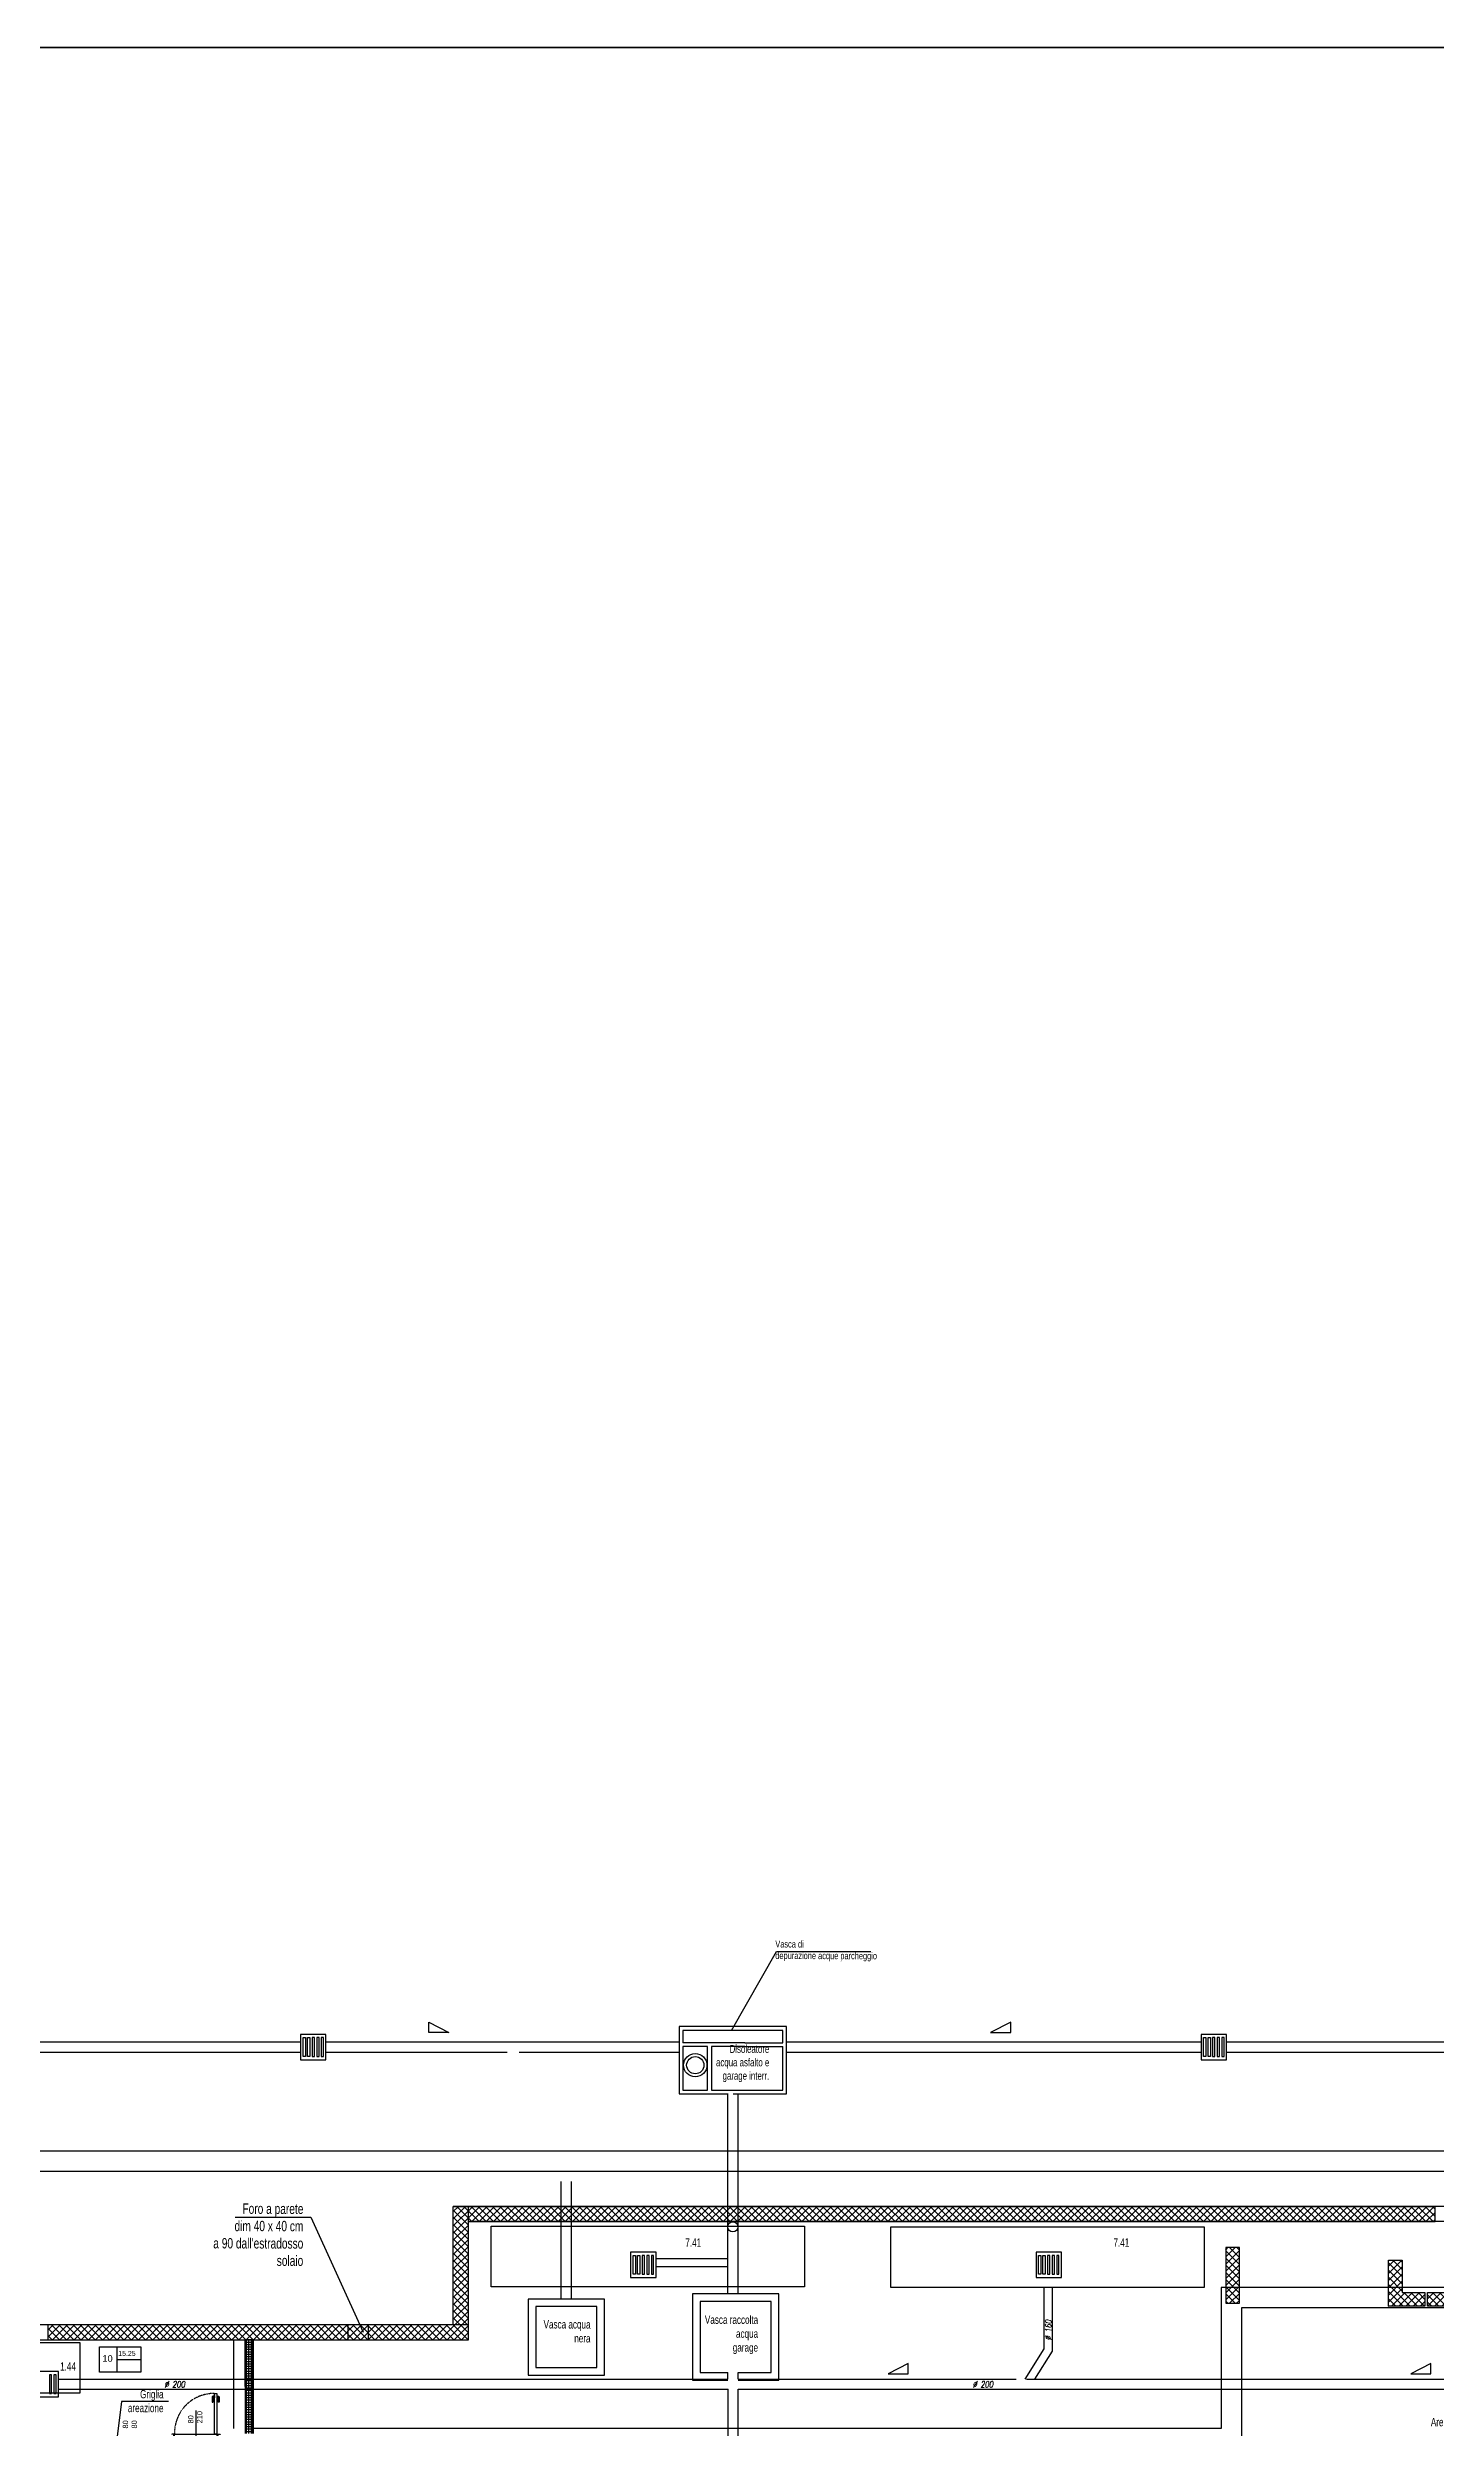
# Model space of a CAD drawing. Header units: millimetres. Extents: x -3782782348 to 131293, y -36553 to 57271.
# Drawn here: x 94036 to 96774, y 39699 to 44392 of the extents above; entities that cross this region are included whole.
import ezdxf

# ---------------------------------------------------------------- set-up
doc = ezdxf.new("R2010")
doc.units = ezdxf.units.MM
doc.header["$LTSCALE"] = 0.01
doc.linetypes.add('ACAD_ISO03W100', pattern=[30, 12, -18])
doc.linetypes.add('CONTINOUS', pattern=[0])
doc.layers.add('tubi_uta', color=253, linetype='Continuous', lineweight=50)
doc.layers.add('X_MURI', color=8, linetype='Continuous')
doc.layers.add('X_quote serramenti interni', color=251, linetype='CONTINOUS')
doc.styles.add('nomi', font='arial.ttf')
doc.styles.add('QUOTE', font='simplex.shx', dxfattribs={"width": 0.7})
doc.styles.add('testo indicazioni', font='romans.shx', dxfattribs={"width": 0.8, "oblique": 10, "height": 17.5})
pattern_1 = [(45, (96724.817, -16956.502), (-7.0710678, 7.0710678), []), (135, (96724.817, -16956.502), (-7.0710678, -7.0710678), [])]

# ---------------------------------------------------------------- blocks, each defined once
blk = doc.blocks.new('porta 80 (12.5)')
for p, q in [((0, 0), (0, 90)), ((16, 88.7), (0, 88.7)), ((-47.6, 45.1), (45.1, 45.1))]:
    blk.add_line(p, q)
at = {"extrusion": (0, 0, -1)}
for p, q in [((0.1, 3.2), (-1.9, 3.2)), ((-0.9, 2.2), (-0.9, 4.2)), ((16, 1.5), (0, 1.5))]:
    blk.add_line(p, q, dxfattribs=at)
for points in [[(0, 88.2), (-1, 88.2), (-1, 92.7), (0, 92.7)], [(16, 90), (16, 85.2), (4.5, 85.2), (4.5, 87.2), (0, 87.2), (0, 90)], [(16, 88.2), (17, 88.2), (17, 92.7), (16, 92.7)]]:
    blk.add_lwpolyline(points)
blk.add_lwpolyline([(1.2, 4.1), (1.2, 8.1), (81.2, 8.1), (81.2, 4.1)], close=True, dxfattribs=at)
for points in [[(77.3, 8.1), (77.3, 8.7), (72.3, 8.7), (72.3, 8.1)], [(77.3, 4.1), (77.3, 3.6), (72.3, 3.6), (72.3, 4.1)], [(0, 2), (1, 2), (1, -2.5), (0, -2.5)], [(-16, 0), (-16, 5), (-4.5, 5), (-4.5, 3), (0, 3), (0, 0)], [(-16, 2), (-17, 2), (-17, -2.5), (-16, -2.5)]]:
    blk.add_lwpolyline(points, dxfattribs=at)
for points in [[(75.8, 8.7), (75.8, 11.2, 0.414214), (73.8, 13.2), (64.8, 13.2, 1), (64.8, 11.2), (73.8, 11.2), (73.8, 8.7)], [(75.8, 3.6), (75.8, 1.2, -0.414214), (73.8, -0.9), (64.8, -0.9, -1), (64.8, 1.2), (73.8, 1.2), (73.8, 3.6)]]:
    blk.add_lwpolyline(points, format="xyb", dxfattribs=at)
blk.add_circle((0.9, 3.2), 0.652, dxfattribs=at)
at = {"linetype": 'ACAD_ISO03W100', "ltscale": 0.5, "extrusion": (0, 0, -1)}
blk.add_arc((3.2, 9.3), 78, 359.1465, 92.3471, dxfattribs=at)

msp = doc.modelspace()

# ---------------------------------------------------------------- hatches: boundary and pattern name
at = {"layer": 'X_MURI', "ltscale": 4}
h = msp.add_hatch(dxfattribs=at)
h.set_pattern_fill('_USER', color=256, scale=10, angle=45, style=0, double=1, pattern_type=0)
h.set_pattern_definition(pattern_1)
h.paths.add_polyline_path([(94865.4, 39904), (94835.4, 39904), (94835.4, 39904), (94036.6, 39904), (94036.6, 39874), (94685.5, 39874), (94685.5, 39874), (94715.5, 39874), (94715.5, 39874), (94865.4, 39874)])
h.paths.add_polyline_path([(94865.4, 40107), (94865.4, 40137), (94835.4, 40137), (94835.4, 39904), (94865.4, 39904)])
h.paths.add_polyline_path([(96771.1, 40137), (94865.4, 40137), (94865.4, 40107), (96771.1, 40107)])
h = msp.add_hatch(dxfattribs=at)
h.set_pattern_fill('_USER', color=256, scale=10, angle=45, style=0, double=1, pattern_type=0)
h.set_pattern_definition(pattern_1)
h.paths.add_polyline_path([(94865.4, 39904), (94835.4, 39904), (94835.4, 39904), (94036.6, 39904), (94036.6, 39874), (94685.5, 39874), (94685.5, 39874), (94715.5, 39874), (94715.5, 39874), (94865.4, 39874)])
h.paths.add_polyline_path([(94865.4, 40107), (94865.4, 40137), (94835.4, 40137), (94835.4, 39904), (94865.4, 39904)])
h.paths.add_polyline_path([(96771.1, 40137), (94865.4, 40137), (94865.4, 40107), (96771.1, 40107)])
h = msp.add_hatch(dxfattribs=at)
h.set_pattern_fill('_USER', color=256, scale=10, angle=45, style=0, double=1, pattern_type=0)
h.set_pattern_definition([(45, (96724.817, -16956.502), (-7.0710678, 7.0710678), []), (135, (96724.817, -16956.502), (-7.0710678, -7.0710678), [])])
h.paths.add_polyline_path([(96385.2, 40055.9), (96358.2, 40055.9), (96358.2, 39977), (96385.2, 39977)])
h.paths.add_polyline_path([(96385.2, 39977), (96358.2, 39977), (96358.2, 39945.9), (96385.2, 39945.9)])
h.paths.add_polyline_path([(96706.1, 40030.9), (96679.1, 40030.9), (96679.1, 39977), (96706.1, 39977)])
h.paths.add_polyline_path([(96751.1, 39940.1), (96751.1, 39967.1), (96706.1, 39967.1), (96706.1, 39977), (96679.1, 39977), (96679.1, 39940.1)])
h.paths.add_polyline_path([(96866.1, 39940.1), (96866.1, 39967.1), (96756.1, 39967.1), (96756.1, 39940.1)])
h.paths.add_polyline_path([(97480.1, 39967.1), (97480.1, 39940.1), (97600.1, 39940.1), (97600.1, 39967.1)])
h.paths.add_polyline_path([(97477.8, 39942.2), (97477.8, 39964.7), (97456.1, 39964.7), (97456.1, 39942.2)], flags=9)
h = msp.add_hatch(dxfattribs=at)
h.set_pattern_fill('NET', color=256, scale=1.5, angle=180, style=0)
h.set_pattern_definition([(180, (96447.088, -16956.5025), (-6e-16, -4.7625), []), (270, (96447.088, -16956.5025), (4.7625, -9e-16), [])])
h.paths.add_polyline_path([(94424.8, 39689), (94439.8, 39689), (94439.7, 39874), (94424.7, 39874)])
h.paths.add_polyline_path([(94439.8, 39662), (94424.8, 39662), (94424.8, 39659), (94439.8, 39659)])

# ---------------------------------------------------------------- linework, layer by layer
at = {"layer": 'tubi_uta', "color": 7}
msp.add_lwpolyline([(81403.4, 44392.5), (108621.8, 44392.5), (108621.8, 31794.9), (81403.4, 31794.9)], close=True, dxfattribs=at)
at = {"layer": 'X_MURI', "ltscale": 4}
for p, q in [((92983.8, 40461.1), (94534.4, 40461.1)), ((94584.4, 40461.1), (95280.5, 40461.1)), ((94787.2, 40480.1), (94787.2, 40500.4)), ((94787.2, 40500.4), (94826.8, 40480.1)), ((94826.8, 40480.1), (94787.2, 40480.1)), ((95492.4, 40461.1), (96310.7, 40461.1)), ((95934.4, 40500.4), (95894.8, 40480.1)), ((95894.8, 40480.1), (95934.4, 40480.1)), ((95934.4, 40480.1), (95934.4, 40500.4)), ((96359.8, 40461.1), (97828.3, 40461.1)), ((93737.5, 40441.1), (94534.4, 40441.1)), ((94584.4, 40441.1), (94941.5, 40441.1)), ((94965.1, 40441.1), (95280.5, 40441.1)), ((95336.8, 40366.4, 0), (95336.8, 40452.1, 0)), ((95492.4, 40441.1), (95555.6, 40441.1)), ((95492.4, 40441.1), (96309.8, 40441.1)), ((95579.3, 40441.1), (96310.7, 40441.1)), ((96359.8, 40441.1), (97828.3, 40441.1)), ((95376.8, 39964.4, 0), (95376.8, 40357.7, 0)), ((95396.8, 39964.4, 0), (95396.8, 40357.7, 0)), ((91067, 40246.6), (96806.1, 40246.6)), ((91067, 40206.6), (96806.1, 40206.6)), ((95048.3, 39954.4, 0), (95048.3, 40186, 0)), ((95068.3, 39954.4, 0), (95068.3, 40186, 0)), ((97778.8, 40137, 0), (94835.4, 40137, 0)), ((94835.4, 39904, 0), (94835.4, 40137, 0)), ((94835.4, 40137, 0), (96771.1, 40137, 0)), ((94865.4, 40107, 0), (94865.4, 40137, 0)), ((96771.1, 40107, 0), (96771.1, 40137, 0)), ((94405.3, 40115.8), (94554.7, 40115.8)), ((94554.7, 40115.8), (94657.8, 39888.8)), ((97788.8, 40107), (94865.4, 40107, 0)), ((94865.4, 39874, 0), (94865.4, 40107, 0)), ((94865.4, 40107, 0), (96771.1, 40107, 0)), ((95235.1, 40034.4, 0), (95376.8, 40034.4, 0)), ((95235.1, 40018.4, 0), (95376.8, 40018.4, 0)), ((96000, 39977, 0), (96000, 39856.5, 0)), ((96016, 39977, 0), (96016, 39851.9, 0)), ((90209.6, 39904, 0), (94835.4, 39904, 0)), ((90225.5, 39904, 0), (94227.5, 39904, 0)), ((94036.6, 39874, 0), (94036.6, 39904, 0)), ((94036.6, 39904, 0), (94835.4, 39904, 0)), ((94036.6, 39874, 0), (94036.6, 39904, 0)), ((94627.8, 39904, 0), (94627.8, 39874, 0)), ((94667.8, 39904, 0), (94667.8, 39874, 0)), ((94835.4, 39904, 0), (94865.4, 39904, 0)), ((94036.6, 39874, 0), (94865.4, 39874, 0)), ((94172.1, 39860.1), (94172.1, 39810.5)), ((94172.1, 39860.1), (94172.1, 39810.5)), ((94402.8, 39699, 0), (94402.8, 39874, 0)), ((94441.8, 39689, 0), (94441.8, 39874, 0)), ((96000, 39856.5, 0), (95962.2, 39796.5, 0)), ((96016, 39851.9, 0), (95981.1, 39796.5, 0)), ((94172.1, 39835.3), (94219.3, 39835.3)), ((94172.1, 39835.3), (94219.3, 39835.3)), ((95376.8, 39796.5, 0), (95376.8, 39809.4, 0)), ((95396.8, 39796.5, 0), (95396.8, 39809.4, 0)), ((95732.4, 39827.1, 0), (95692.7, 39806.8, 0)), ((95692.7, 39806.8, 0), (95732.4, 39806.8, 0)), ((95732.4, 39806.8, 0), (95732.4, 39827.1, 0)), ((96763, 39827.1, 0), (96723.4, 39806.8, 0)), ((96723.4, 39806.8, 0), (96763, 39806.8, 0)), ((96763, 39806.8, 0), (96763, 39827.1, 0)), ((94057.3, 39796.5, 0), (95200.1, 39796.5, 0)), ((94057.3, 39776.5, 0), (95377.2, 39776.5, 0)), ((94181.2, 39752.5), (94172.2, 39678)), ((94274, 39752.5), (94181.2, 39752.5)), ((95200.1, 39796.5, 0), (95376.8, 39796.5, 0)), ((95377.2, 38551, 0), (95377.2, 39776.5, 0)), ((95396.8, 39796.5, 0), (95945.2, 39796.5, 0)), ((95397.2, 39776.5, 0), (97151.8, 39776.5, 0)), ((95397.2, 38551, 0), (95397.2, 39776.5, 0)), ((95965.2, 39796.5, 0), (97118.3, 39796.5, 0))]:
    msp.add_line(p, q, dxfattribs=at)
msp.add_lwpolyline([(95383.8, 40484), (95472.5, 40639.7), (95658.5, 40639.7)], dxfattribs=at)
at = {"layer": 'X_MURI', "ltscale": 4, "elevation": 0}
for points in [[(94534.4, 40426.1), (94584.4, 40426.1), (94584.4, 40476.1), (94534.4, 40476.1)], [(94543.7, 40432.6), (94539.2, 40432.6), (94539.2, 40469.6), (94543.7, 40469.6)], [(94552.7, 40432.6), (94548.2, 40432.6), (94548.2, 40469.6), (94552.7, 40469.6)], [(94557.2, 40432.6), (94561.7, 40432.6), (94561.7, 40469.6), (94557.2, 40469.6)], [(94566.2, 40432.6), (94570.7, 40432.6), (94570.7, 40469.6), (94566.2, 40469.6)], [(94575.2, 40432.6), (94579.7, 40432.6), (94579.7, 40469.6), (94575.2, 40469.6)], [(96309.8, 40426.1), (96359.8, 40426.1), (96359.8, 40476.1), (96309.8, 40476.1)], [(96319, 40432.6), (96314.5, 40432.6), (96314.5, 40469.6), (96319, 40469.6)], [(96328, 40432.6), (96323.5, 40432.6), (96323.5, 40469.6), (96328, 40469.6)], [(96332.5, 40432.6), (96337, 40432.6), (96337, 40469.6), (96332.5, 40469.6)], [(96341.5, 40432.6), (96346, 40432.6), (96346, 40469.6), (96341.5, 40469.6)], [(96350.5, 40432.6), (96355, 40432.6), (96355, 40469.6), (96350.5, 40469.6)], [(94909.9, 40098.2), (95527.7, 40098.2), (95527.7, 39978.2), (94909.9, 39978.2)], [(95698.3, 40097), (96316, 40097), (96316, 39977), (95698.3, 39977)], [(95185.1, 39997), (95235.1, 39997), (95235.1, 40047), (95185.1, 40047)], [(95194.4, 40003.5), (95189.9, 40003.5), (95189.9, 40040.5), (95194.4, 40040.5)], [(95203.4, 40003.5), (95198.9, 40003.5), (95198.9, 40040.5), (95203.4, 40040.5)], [(95207.9, 40003.5), (95212.4, 40003.5), (95212.4, 40040.5), (95207.9, 40040.5)], [(95216.9, 40003.5), (95221.4, 40003.5), (95221.4, 40040.5), (95216.9, 40040.5)], [(95225.9, 40003.5), (95230.4, 40003.5), (95230.4, 40040.5), (95225.9, 40040.5)], [(95984.3, 39997), (96034.3, 39997), (96034.3, 40047), (95984.3, 40047)], [(95993.5, 40003.5), (95989, 40003.5), (95989, 40040.5), (95993.5, 40040.5)], [(96002.5, 40003.5), (95998, 40003.5), (95998, 40040.5), (96002.5, 40040.5)], [(96007, 40003.5), (96011.5, 40003.5), (96011.5, 40040.5), (96007, 40040.5)], [(96016, 40003.5), (96020.5, 40003.5), (96020.5, 40040.5), (96016, 40040.5)], [(96025, 40003.5), (96029.5, 40003.5), (96029.5, 40040.5), (96025, 40040.5)], [(96385.2, 40055.9), (96358.2, 40055.9), (96358.2, 39945.9), (96385.2, 39945.9)], [(94983.3, 39804.4), (95133.3, 39804.4), (95133.3, 39954.4), (94983.3, 39954.4)], [(94998.3, 39819.4), (95118.3, 39819.4), (95118.3, 39939.4), (94998.3, 39939.4)], [(93955.2, 39868.9), (94099.2, 39868.9), (94099.2, 39768.9), (93955.2, 39768.9)], [(94007.3, 39761.5), (94057.3, 39761.5), (94057.3, 39811.5), (94007.3, 39811.5)], [(94039, 39768), (94043.5, 39768), (94043.5, 39805), (94039, 39805)], [(94048, 39768), (94052.5, 39768), (94052.5, 39805), (94048, 39805)]]:
    msp.add_lwpolyline(points, close=True, dxfattribs=at)
for points in [[(95386.9, 40359), (95492.4, 40359), (95492.4, 40491.3), (95280.5, 40491.3), (95280.5, 40359), (95377.1, 40359)], [(95386.9, 40359), (95492.4, 40359), (95492.4, 40491.3), (95280.5, 40491.3), (95280.5, 40359), (95377.1, 40359)], [(95485, 40459.5), (95485, 40484), (95287.8, 40484), (95287.8, 40459.5)], [(95410.3, 40459.5), (95287.8, 40459.5)], [(95410.3, 40459.5), (95485, 40459.5)], [(95287.8, 40452.1), (95287.8, 40366.4), (95336.8, 40366.4)], [(95336.8, 40452.1), (95287.8, 40452.1)], [(95344.2, 40452.1), (95344.2, 40366.4), (95485, 40366.4), (95485, 40452.1)], [(95410.3, 40452.1), (95344.2, 40452.1)], [(95410.3, 40452.1), (95485, 40452.1)], [(94835.4, 39904), (94835.4, 40137)], [(94865.4, 39874), (94865.4, 40107)], [(96679.1, 40030.9), (96706.1, 40030.9), (96706.1, 39967.1), (96751.1, 39967.1), (96751.1, 39940.1), (96679.1, 39940.1), (96679.1, 40030.9)], [(97898.8, 39977), (96349.2, 39977), (96349.2, 39699.1), (94441.8, 39699)], [(95396.8, 39794.4), (95477.2, 39794.4), (95477.2, 39964.4), (95307.2, 39964.4), (95307.2, 39794.4), (95376.8, 39794.4)], [(95396.8, 39809.4), (95462.2, 39809.4), (95462.2, 39949.4), (95322.2, 39949.4), (95322.2, 39809.4), (95376.8, 39809.4)], [(96756.1, 39967.1), (96866.1, 39967.1), (96866.1, 39940.1), (96756.1, 39940.1), (96756.1, 39967.1)], [(97898.8, 39937), (96389.2, 39937), (96389.2, 39659.2), (94441.8, 39659)], [(93837.8, 39874), (94709.2, 39874)], [(94439.7, 39874), (94439.7, 39874), (94424.7, 39874), (94424.8, 39689)], [(94439.8, 39689), (94439.7, 39874)], [(94727.5, 39874), (94865.4, 39874)]]:
    msp.add_lwpolyline(points, dxfattribs=at)
at = {"layer": 'X_MURI', "ltscale": 4}
msp.add_lwpolyline([(94137.9, 39860.1), (94219.3, 39860.1), (94219.3, 39810.5), (94137.9, 39810.5)], close=True, dxfattribs=at)
msp.add_lwpolyline([(94137.9, 39860.1), (94219.3, 39860.1), (94219.3, 39810.5), (94137.9, 39810.5)], close=True, dxfattribs=at)
for centre, radius in [((95312.5, 40415.3, 0), 23), ((95312.5, 40415.3, 0), 17), ((95386.4, 40096.8, 0), 10)]:
    msp.add_circle(centre, radius, dxfattribs=at)

# ---------------------------------------------------------------- block references
at = {"layer": 'X_MURI', "ltscale": 4, "xscale": -1, "rotation": 90}
msp.add_blockref('porta 80 (12.5)', (94373, 39687, 0), dxfattribs=at)

# ---------------------------------------------------------------- texts
at = {"layer": 'X_MURI', "ltscale": 4}
for s, insert, char_height, width, attachment_point, rotation, style in [('{\\fArial|b0|i0|c0|p34;\\H10.9x;Vasca di \\Pdepurazione acque parcheggio}', (95470.2, 40620.5, 0), 1.254, 229.114, 7, 359.8509, 'QUOTE'), ('\\pxi-3,l5.9614,t5.9614;{\\fArial|b0|i0|c0|p34;\\H10.9x; Disoleatore\\Pacqua asfalto e  garage interr.}', (95458.3, 40381.8, 0), 1.452, 113.508, 9, 359.8509, 'QUOTE'), ("{\\fArial|b0|i0|c0|p34;Foro a parete \\Pdim 40 x 40 cm\\Pa 90 dall'estradosso\\Psolaio }", (94539.6, 40019.3, 0), 20.48, 332.978, 9, 359.8509, 'QUOTE'), ('{\\fArial|b0|i0|c0|p34;\\H0.8x;7.41}', (95324, 40057.4, 0), 20.48, 332.978, 9, 359.8509, 'QUOTE'), ('{\\fArial|b0|i0|c0|p34;\\H0.8x;7.41}', (96168.1, 40057.4, 0), 20.48, 332.978, 9, 359.8509, 'QUOTE'), ('{\\fArial|b0|i0|c0|p34;\\H0.8x;Vasca acqua\\Pnera}', (95105.9, 39868.6, 0), 20.48, 332.978, 9, 359.8509, 'QUOTE'), ('{\\fArial|b0|i0|c0|p34;\\H0.8x;Vasca raccolta\\Pacqua\\Pgarage}', (95436.3, 39845.7, 0), 20.48, 332.978, 9, 359.8509, 'QUOTE'), ('{\\Fromans|c238;%%C }160', (96014.6, 39913.3, 0), 12.25, 163.159, 9, 89.8509, 'testo indicazioni'), ('{\\H1.2x;15.25}', (94209.1, 39847.1, 0), 8.165, 81.649, 6, 359.9558, 'nomi'), ('{\\fArial|b0|i0|c0|p34;\\H0.8x;1.44}', (94091.3, 39813.4, 0), 20.48, 332.978, 9, 359.8509, 'QUOTE'), ('{\\H1.6x;10}', (94163.9, 39837.1), 8.165, 81.649, 6, 359.9558, 'nomi'), ('{\\fArial|b0|i0|c0|p34;\\H0.8x;Griglia\\Pareazione}', (94264.1, 39731, 0), 20.48, 332.978, 9, 359.8509, 'QUOTE'), ('{\\Fromans|c238;%%C }200', (94306.4, 39780.1, 0), 12.25, 163.159, 9, 359.8509, 'testo indicazioni'), ('{\\Fromans|c238;%%C }200', (95899.8, 39780.1, 0), 12.25, 163.159, 9, 359.8509, 'testo indicazioni'), ('{\\fArial|b0|i0|c0|p34;\\H0.8x;Area di collegamento e servizio}', (96985.3, 39698.1, 0), 20.48, 332.978, 9, 359.8509, 'QUOTE')]:
    msp.add_mtext(s, dxfattribs=dict(at, insert=insert, char_height=char_height, width=width, attachment_point=attachment_point, rotation=rotation, style=style))
at = {"layer": 'X_quote serramenti interni', "char_height": 10.5, "attachment_point": 6, "rotation": 90.0479, "style": 'nomi'}
for s, insert, width in [('{\\fArial|b0|i0|c238|p34;80\\P}80', (94197.8, 39715.4, 0), 105.02), ('\\pxql;80\\P210', (94326.5, 39814.1, 0), 105)]:
    msp.add_mtext(s, dxfattribs=dict(at, insert=insert, width=width))

doc.saveas('drawing.dxf')
